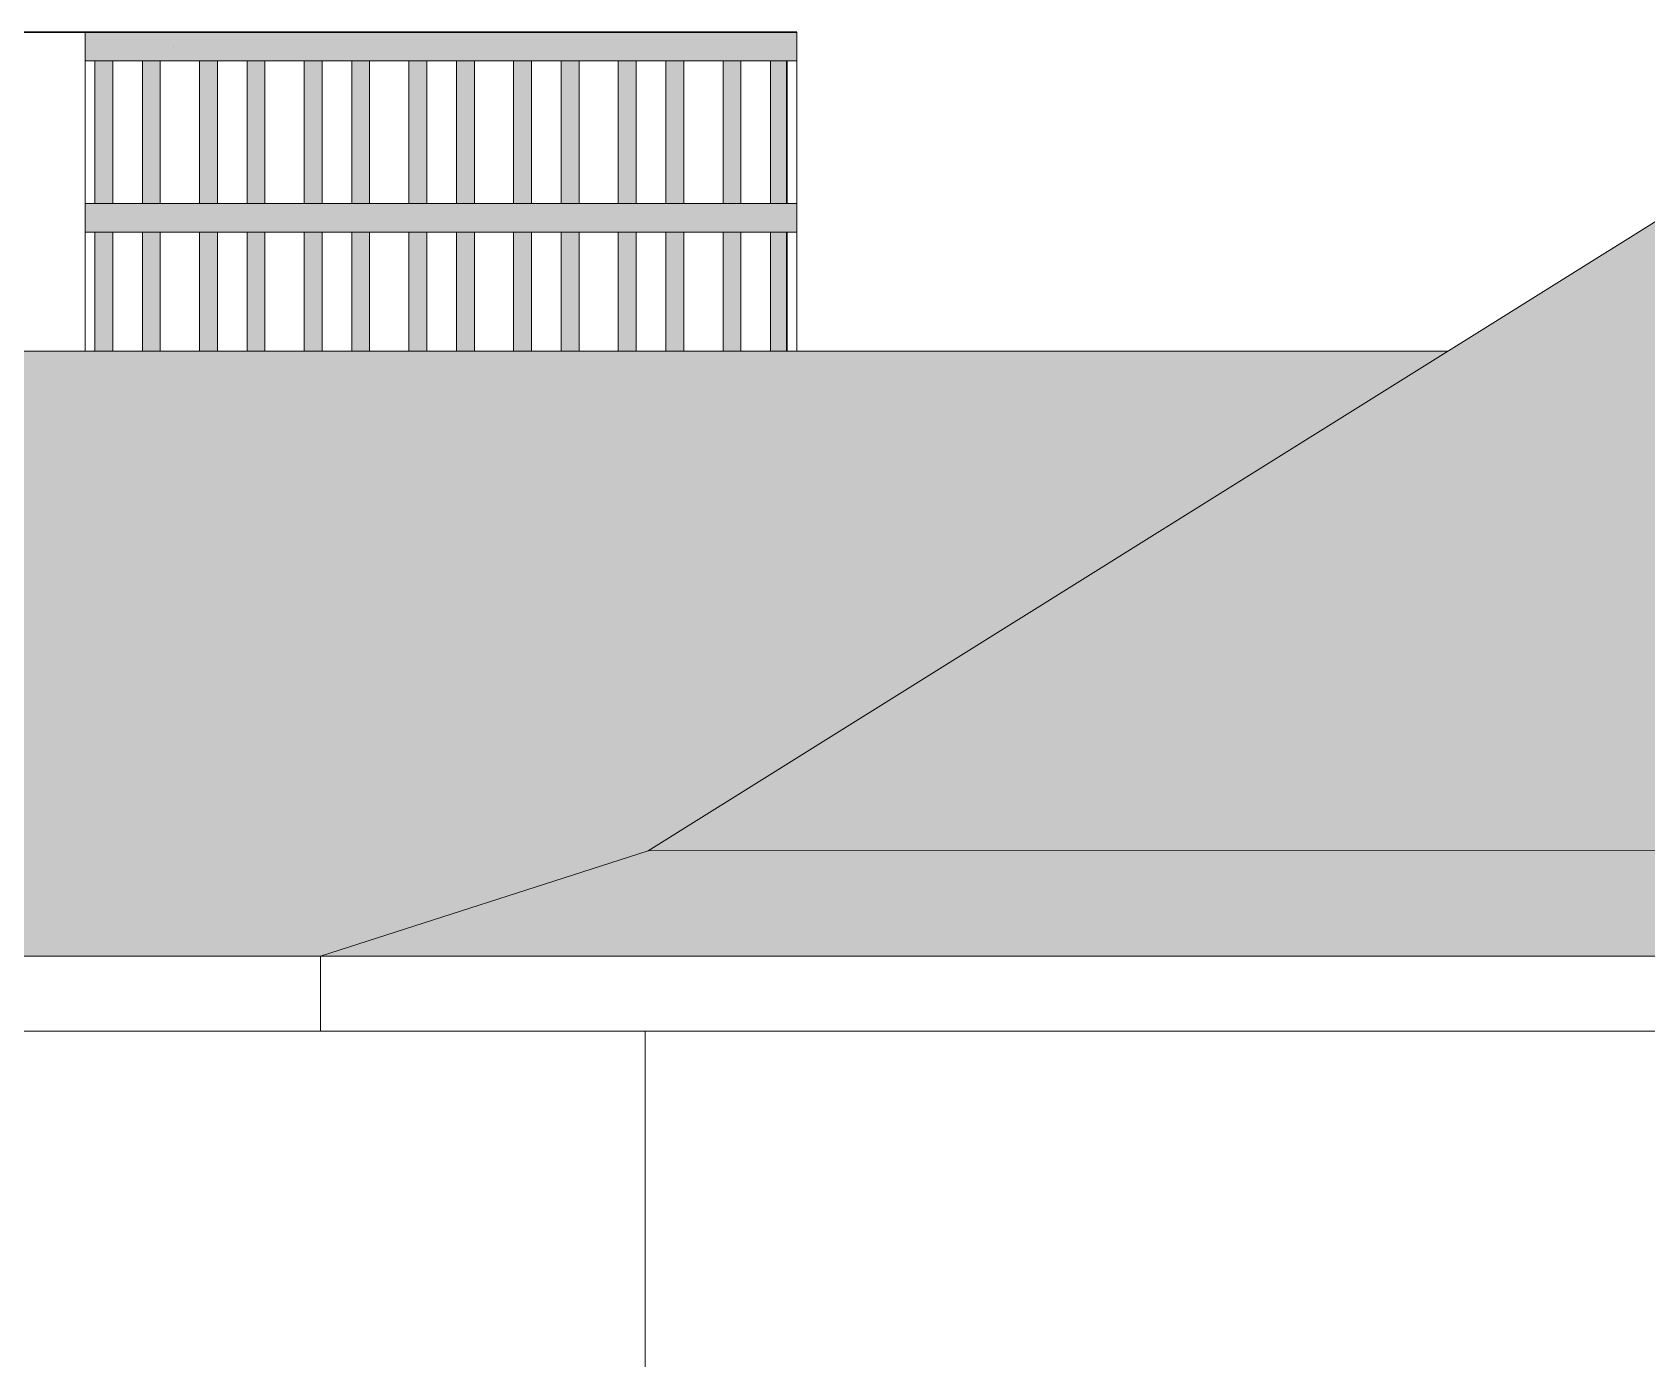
# Model space of a CAD drawing. Header units: metres. Extents: x -44 to 358, y -286 to 66.
# Drawn here: x 199.024 to 203.549, y 29.383 to 33.101 of the extents above; entities that cross this region are included whole.
import ezdxf

# ---------------------------------------------------------------- set-up
doc = ezdxf.new("R2010")
doc.units = ezdxf.units.M
doc.header["$LTSCALE"] = 0.3
for name, color, linetype, lineweight in [('A-COLS', 7, 'Continuous', 9), ('A-DOOR', 7, 'Continuous', 5), ('A-DOOR-FRAM', 7, 'Continuous', 9), ('A-GLAZ-CURT', 7, 'Continuous', 9), ('A-GLAZ-CWMG', 7, 'Continuous', 9), ('A-WALL', 7, 'Continuous', 30), ('EL0', 7, 'Continuous', 15), ('EL1', 150, 'Continuous', 13), ('EL2', 135, 'Continuous', 9), ('madera', 33, 'Continuous', 0)]:
    doc.layers.add(name, color=color, linetype=linetype, lineweight=lineweight)

msp = doc.modelspace()

# ---------------------------------------------------------------- hatches: boundary and pattern name
at = {"layer": 'EL0'}
h = msp.add_hatch(dxfattribs=at)
h.set_pattern_fill('AR-RSHKE', color=256, scale=0.0008)
h.set_pattern_definition([(0, (-85.7094, -28.18395), (0.51816, 0.24384), [0.12192, -0.1016, 0.14224, -0.06096, 0.18288, -0.08128]), (0, (-85.58747, -28.17379), (0.51816, 0.24384), [0.1016, -0.38608, 0.08128, -0.12192]), (0, (-85.34363, -28.19919), (0.51816, 0.24384), [0.06096, -0.62992]), (90, (-85.70939, -28.18395), (-0.17272, 0.24384), [0.23368, -0.74168]), (90, (-85.58747, -28.18395), (-0.17272, 0.24384), [0.2286, -0.74676]), (90, (-85.48587, -28.18395), (-0.17272, 0.24384), [0.21336, -0.762]), (90, (-85.34363, -28.19919), (-0.17272, 0.24384), [0.23368, -0.74168]), (90, (-85.28267, -28.19919), (-0.17272, 0.24384), [0.23368, -0.74168]), (90, (-85.09979, -28.18395), (-0.17272, 0.24384), [0.22352, -0.75184])])
h.paths.add_polyline_path([(187.1610313, 30.8066436), (186.2526966, 30.5115078), (194.4526966, 30.5115078), (193.5486925, 30.8039376), (190.3526966, 32.8010174)])
h.paths.add_polyline_path([(208.0217742, 30.5115078), (207.1417742, 30.8076842), (203.9467742, 32.8041418), (200.750109, 30.8066436), (199.8317742, 30.5115078)])
at = {"layer": 'EL1', "linetype": 'Continuous'}
h = msp.add_hatch(dxfattribs=at)
h.set_pattern_fill('AR-RSHKE', color=256, scale=0.0006)
h.set_pattern_definition([(0, (-85.70939, -28.18395), (0.38862, 0.18288), [0.09144, -0.0762, 0.10668, -0.04572, 0.13716, -0.06096]), (0, (-85.61795, -28.17633), (0.38862, 0.18288), [0.0762, -0.28956, 0.06096, -0.09144]), (0, (-85.43507, -28.19538), (0.38862, 0.18288), [0.04572, -0.47244]), (90, (-85.70939, -28.18395), (-0.12954, 0.18288), [0.17526, -0.55626]), (90, (-85.61795, -28.18395), (-0.12954, 0.18288), [0.17145, -0.56007]), (90, (-85.54175, -28.18395), (-0.12954, 0.18288), [0.16002, -0.5715]), (90, (-85.43507, -28.19538), (-0.12954, 0.18288), [0.17526, -0.55626]), (90, (-85.38935, -28.19538), (-0.12954, 0.18288), [0.17526, -0.55626]), (90, (-85.25219, -28.18395), (-0.12954, 0.18288), [0.16764, -0.56388])])
h.paths.add_polyline_path([(202.9917742, 32.2073915), (191.3026966, 32.2073915), (193.5486925, 30.8039376), (194.4526966, 30.5115078), (199.8317742, 30.5115078), (200.750109, 30.8066436)])
at = {"layer": 'madera', "transparency": 33554551}
h = msp.add_hatch(color=256, dxfattribs=at)
h.dxf.hatch_style = 1
h.paths.add_polyline_path([(201.1392601, 33.0212153), (201.0934699, 33.0212153), (201.0934699, 32.6212153), (201.1392601, 32.6212153)])
h.paths.add_polyline_path([(201.0101909, 33.0212153), (200.9601579, 33.0212153), (200.9601579, 32.6212153), (201.0101909, 32.6212153)])
h.paths.add_polyline_path([(201.1392601, 32.5412153), (201.0934699, 32.5412153), (201.0934699, 32.2073915), (201.1392601, 32.2073915)])
h.paths.add_polyline_path([(201.0101909, 32.5412153), (200.9601579, 32.5412153), (200.9601579, 32.2073915), (201.0101909, 32.2073915)])
h.paths.add_polyline_path([(200.8501014, 32.5412153), (200.8000685, 32.5412153), (200.8000685, 32.2073915), (200.8501014, 32.2073915)])
h.paths.add_polyline_path([(200.8501014, 33.0212153), (200.8000685, 33.0212153), (200.8000685, 32.6212153), (200.8501014, 32.6212153)])
h.paths.add_polyline_path([(200.7167895, 33.0212153), (200.6667565, 33.0212153), (200.6667565, 32.6212153), (200.7167895, 32.6212153)])
h.paths.add_polyline_path([(200.7167895, 32.5412153), (200.6667565, 32.5412153), (200.6667565, 32.2073915), (200.7167895, 32.2073915)])
h.paths.add_polyline_path([(200.5567, 32.5412153), (200.5066671, 32.5412153), (200.5066671, 32.2073915), (200.5567, 32.2073915)])
h.paths.add_polyline_path([(200.5567, 33.0212153), (200.5066671, 33.0212153), (200.5066671, 32.6212153), (200.5567, 32.6212153)])
h.paths.add_polyline_path([(200.4233881, 33.0212153), (200.3733551, 33.0212153), (200.3733551, 32.6212153), (200.4233881, 32.6212153)])
h.paths.add_polyline_path([(200.4233881, 32.5412153), (200.3733551, 32.5412153), (200.3733551, 32.2073915), (200.4233881, 32.2073915)])
h.paths.add_polyline_path([(200.2632986, 32.5412153), (200.2132657, 32.5412153), (200.2132657, 32.2073915), (200.2632986, 32.2073915)])
h.paths.add_polyline_path([(200.2632986, 33.0212153), (200.2132657, 33.0212153), (200.2132657, 32.6212153), (200.2632986, 32.6212153)])
h.paths.add_polyline_path([(200.1299867, 33.0212153), (200.0799537, 33.0212153), (200.0799537, 32.6212153), (200.1299867, 32.6212153)])
h.paths.add_polyline_path([(200.1299867, 32.5412153), (200.0799537, 32.5412153), (200.0799537, 32.2073915), (200.1299867, 32.2073915)])
h.paths.add_polyline_path([(199.9698972, 32.5412153), (199.9198643, 32.5412153), (199.9198643, 32.2073915), (199.9698972, 32.2073915)])
h.paths.add_polyline_path([(199.9698972, 33.0212153), (199.9198643, 33.0212153), (199.9198643, 32.6212153), (199.9698972, 32.6212153)])
h.paths.add_polyline_path([(199.8365853, 33.0212153), (199.7865523, 33.0212153), (199.7865523, 32.6212153), (199.8365853, 32.6212153)])
h.paths.add_polyline_path([(199.8365853, 32.5412153), (199.7865523, 32.5412153), (199.7865523, 32.2073915), (199.8365853, 32.2073915)])
h.paths.add_polyline_path([(199.6764958, 32.5412153), (199.6264629, 32.5412153), (199.6264629, 32.2073915), (199.6764958, 32.2073915)])
h.paths.add_polyline_path([(199.6764958, 33.0212153), (199.6264629, 33.0212153), (199.6264629, 32.6212153), (199.6764958, 32.6212153)])
h.paths.add_polyline_path([(199.5431839, 32.5412153), (199.4931509, 32.5412153), (199.4931509, 32.2073915), (199.5431839, 32.2073915)])
h.paths.add_polyline_path([(199.5431839, 33.0212153), (199.4931509, 33.0212153), (199.4931509, 32.6212153), (199.5431839, 32.6212153)])
h.paths.add_polyline_path([(199.3830944, 33.0212153), (199.3330615, 33.0212153), (199.3330615, 32.6212153), (199.3830944, 32.6212153)])
h.paths.add_polyline_path([(199.3830944, 32.5412153), (199.3330615, 32.5412153), (199.3330615, 32.2073915), (199.3830944, 32.2073915)])
h.paths.add_polyline_path([(199.2497825, 32.5412153), (199.1997495, 32.5412153), (199.1997495, 32.2073915), (199.2497825, 32.2073915)])
h.paths.add_polyline_path([(199.2497825, 33.0212153), (199.1997495, 33.0212153), (199.1997495, 32.6212153), (199.2497825, 32.6212153)])
h.paths.add_polyline_path([(199.1722354, 33.1012153), (199.1722354, 33.0212153), (199.2497825, 33.0212153), (199.3330615, 33.0212153), (199.3830944, 33.0212153), (199.4381227, 33.0212153), (199.4931509, 33.0212153), (199.5431839, 33.0212153), (199.6264629, 33.0212153), (199.6764958, 33.0212153), (199.7315241, 33.0212153), (199.7865523, 33.0212153), (199.8365853, 33.0212153), (199.9198643, 33.0212153), (199.9698972, 33.0212153), (200.0249255, 33.0212153), (200.0799537, 33.0212153), (200.1299867, 33.0212153), (200.2132657, 33.0212153), (200.2632986, 33.0212153), (200.3183269, 33.0212153), (200.3733551, 33.0212153), (200.4233881, 33.0212153), (200.5066671, 33.0212153), (200.5567, 33.0212153), (200.6117283, 33.0212153), (200.6667565, 33.0212153), (200.7167895, 33.0212153), (200.8000685, 33.0212153), (200.8501014, 33.0212153), (200.9051297, 33.0212153), (200.9601579, 33.0212153), (201.0101909, 33.0212153), (201.0934699, 33.0212153), (201.1667742, 33.0212153), (201.1667742, 33.1012153)])
h.paths.add_polyline_path([(199.1722354, 32.6212153), (199.1722354, 32.5412153), (199.2497825, 32.5412153), (199.3330615, 32.5412153), (199.3830944, 32.5412153), (199.4381227, 32.5412153), (199.4931509, 32.5412153), (199.5431839, 32.5412153), (199.6264629, 32.5412153), (199.6764958, 32.5412153), (199.7315241, 32.5412153), (199.7865523, 32.5412153), (199.8365853, 32.5412153), (199.9198643, 32.5412153), (199.9698972, 32.5412153), (200.0249255, 32.5412153), (200.0799537, 32.5412153), (200.1299867, 32.5412153), (200.2132657, 32.5412153), (200.2632986, 32.5412153), (200.3183269, 32.5412153), (200.3733551, 32.5412153), (200.4233881, 32.5412153), (200.5066671, 32.5412153), (200.5567, 32.5412153), (200.6117283, 32.5412153), (200.6667565, 32.5412153), (200.7167895, 32.5412153), (200.8000685, 32.5412153), (200.8501014, 32.5412153), (200.9051297, 32.5412153), (200.9601579, 32.5412153), (201.0101909, 32.5412153), (201.0934699, 32.5412153), (201.1667742, 32.5412153), (201.1667742, 32.6212153), (201.0934699, 32.6212153), (201.0101909, 32.6212153), (200.9601579, 32.6212153), (200.9051297, 32.6212153), (200.8501014, 32.6212153), (200.8000685, 32.6212153), (200.7167895, 32.6212153), (200.6667565, 32.6212153), (200.6117283, 32.6212153), (200.5567, 32.6212153), (200.5066671, 32.6212153), (200.4233881, 32.6212153), (200.3733551, 32.6212153), (200.3183269, 32.6212153), (200.2632986, 32.6212153), (200.2132657, 32.6212153), (200.1299867, 32.6212153), (200.0799537, 32.6212153), (200.0249255, 32.6212153), (199.9698972, 32.6212153), (199.9198643, 32.6212153), (199.8365853, 32.6212153), (199.7865523, 32.6212153), (199.7315241, 32.6212153), (199.6764958, 32.6212153), (199.6264629, 32.6212153), (199.5431839, 32.6212153), (199.4931509, 32.6212153), (199.4381227, 32.6212153), (199.3830944, 32.6212153), (199.3330615, 32.6212153), (199.2497825, 32.6212153)])

# ---------------------------------------------------------------- linework, layer by layer
at = {"layer": 'A-COLS'}
msp.add_line((199.1722354, 32.2073915), (199.1722354, 33.1012153), dxfattribs=at)
at = {"layer": 'A-DOOR'}
msp.add_line((199.4197116, 33.0612153), (199.4196922, 33.0612153), dxfattribs=at)
at = {"layer": 'A-DOOR-FRAM'}
for p, q in [((199.4872257, 33.1012192), (199.4872257, 33.1012153)), ((199.4196922, 33.0612153), (199.4196922, 33.0612114))]:
    msp.add_line(p, q, dxfattribs=at)
at = {"layer": 'A-GLAZ-CURT'}
for p, q in [((199.1997495, 33.0212153), (199.2497825, 33.0212153)), ((199.1997495, 33.0212153), (199.1997495, 32.6212153)), ((199.2497825, 32.6212153), (199.2497825, 33.0212153)), ((199.3330615, 33.0212153), (199.3830944, 33.0212153)), ((199.3330615, 32.6212153), (199.3330615, 33.0212153)), ((199.3830944, 33.0212153), (199.3830944, 32.6212153)), ((199.4931509, 33.0212153), (199.5431839, 33.0212153)), ((199.4931509, 33.0212153), (199.4931509, 32.6212153)), ((199.5431839, 32.6212153), (199.5431839, 33.0212153)), ((199.6264629, 33.0212153), (199.6764958, 33.0212153)), ((199.6264629, 32.6212153), (199.6264629, 33.0212153)), ((199.6764958, 33.0212153), (199.6764958, 32.6212153)), ((199.7865523, 33.0212153), (199.8365853, 33.0212153)), ((199.7865523, 33.0212153), (199.7865523, 32.6212153)), ((199.8365853, 32.6212153), (199.8365853, 33.0212153)), ((199.9198643, 33.0212153), (199.9698972, 33.0212153)), ((199.9198643, 32.6212153), (199.9198643, 33.0212153)), ((199.9698972, 33.0212153), (199.9698972, 32.6212153)), ((200.0799537, 33.0212153), (200.1299867, 33.0212153)), ((200.0799537, 33.0212153), (200.0799537, 32.6212153)), ((200.1299867, 32.6212153), (200.1299867, 33.0212153)), ((200.2132657, 33.0212153), (200.2632986, 33.0212153)), ((200.2132657, 32.6212153), (200.2132657, 33.0212153)), ((200.2632986, 33.0212153), (200.2632986, 32.6212153)), ((200.3733551, 33.0212153), (200.4233881, 33.0212153)), ((200.3733551, 33.0212153), (200.3733551, 32.6212153)), ((200.4233881, 32.6212153), (200.4233881, 33.0212153)), ((200.5066671, 33.0212153), (200.5567, 33.0212153)), ((200.5066671, 32.6212153), (200.5066671, 33.0212153)), ((200.5567, 33.0212153), (200.5567, 32.6212153)), ((200.6667565, 33.0212153), (200.7167895, 33.0212153)), ((200.6667565, 33.0212153), (200.6667565, 32.6212153)), ((200.7167895, 32.6212153), (200.7167895, 33.0212153)), ((200.8000685, 33.0212153), (200.8501014, 33.0212153)), ((200.8000685, 32.6212153), (200.8000685, 33.0212153)), ((200.8501014, 33.0212153), (200.8501014, 32.6212153)), ((200.9601579, 33.0212153), (201.0101909, 33.0212153)), ((200.9601579, 33.0212153), (200.9601579, 32.6212153)), ((201.0101909, 32.6212153), (201.0101909, 33.0212153)), ((201.0934699, 33.0212153), (201.1667742, 33.0212153)), ((201.0934699, 32.6212153), (201.0934699, 33.0212153)), ((199.2497825, 32.6212153), (199.1997495, 32.6212153)), ((199.3830944, 32.6212153), (199.3330615, 32.6212153)), ((199.5431839, 32.6212153), (199.4931509, 32.6212153)), ((199.6764958, 32.6212153), (199.6264629, 32.6212153)), ((199.8365853, 32.6212153), (199.7865523, 32.6212153)), ((199.9698972, 32.6212153), (199.9198643, 32.6212153)), ((200.1299867, 32.6212153), (200.0799537, 32.6212153)), ((200.2632986, 32.6212153), (200.2132657, 32.6212153)), ((200.4233881, 32.6212153), (200.3733551, 32.6212153)), ((200.5567, 32.6212153), (200.5066671, 32.6212153)), ((200.7167895, 32.6212153), (200.6667565, 32.6212153)), ((200.8501014, 32.6212153), (200.8000685, 32.6212153)), ((201.0101909, 32.6212153), (200.9601579, 32.6212153)), ((201.1392601, 32.6212153), (201.0934699, 32.6212153)), ((199.1997495, 32.5412153), (199.2497825, 32.5412153)), ((199.1997495, 32.5412153), (199.1997495, 32.2073915)), ((199.2497825, 32.2073915), (199.2497825, 32.5412153)), ((199.3330615, 32.5412153), (199.3830944, 32.5412153)), ((199.3330615, 32.2073915), (199.3330615, 32.5412153)), ((199.3830944, 32.5412153), (199.3830944, 32.2073915)), ((199.4931509, 32.5412153), (199.5431839, 32.5412153)), ((199.4931509, 32.5412153), (199.4931509, 32.2073915)), ((199.5431839, 32.2073915), (199.5431839, 32.5412153)), ((199.6264629, 32.5412153), (199.6764958, 32.5412153)), ((199.6264629, 32.2073915), (199.6264629, 32.5412153)), ((199.6764958, 32.5412153), (199.6764958, 32.2073915)), ((199.7865523, 32.5412153), (199.8365853, 32.5412153)), ((199.7865523, 32.5412153), (199.7865523, 32.2073915)), ((199.8365853, 32.2073915), (199.8365853, 32.5412153)), ((199.9198643, 32.5412153), (199.9698972, 32.5412153)), ((199.9198643, 32.2073915), (199.9198643, 32.5412153)), ((199.9698972, 32.5412153), (199.9698972, 32.2073915)), ((200.0799537, 32.5412153), (200.1299867, 32.5412153)), ((200.0799537, 32.5412153), (200.0799537, 32.2073915)), ((200.1299867, 32.2073915), (200.1299867, 32.5412153)), ((200.2132657, 32.5412153), (200.2632986, 32.5412153)), ((200.2132657, 32.2073915), (200.2132657, 32.5412153)), ((200.2632986, 32.5412153), (200.2632986, 32.2073915)), ((200.3733551, 32.5412153), (200.4233881, 32.5412153)), ((200.3733551, 32.5412153), (200.3733551, 32.2073915)), ((200.4233881, 32.2073915), (200.4233881, 32.5412153)), ((200.5066671, 32.5412153), (200.5567, 32.5412153)), ((200.5066671, 32.2073915), (200.5066671, 32.5412153)), ((200.5567, 32.5412153), (200.5567, 32.2073915)), ((200.6667565, 32.5412153), (200.7167895, 32.5412153)), ((200.6667565, 32.5412153), (200.6667565, 32.2073915)), ((200.7167895, 32.2073915), (200.7167895, 32.5412153)), ((200.8000685, 32.5412153), (200.8501014, 32.5412153)), ((200.8000685, 32.2073915), (200.8000685, 32.5412153)), ((200.8501014, 32.5412153), (200.8501014, 32.2073915)), ((200.9601579, 32.5412153), (201.0101909, 32.5412153)), ((200.9601579, 32.5412153), (200.9601579, 32.2073915)), ((201.0101909, 32.2073915), (201.0101909, 32.5412153)), ((201.0934699, 32.5412153), (201.1392601, 32.5412153)), ((201.0934699, 32.2073915), (201.0934699, 32.5412153))]:
    msp.add_line(p, q, dxfattribs=at)
at = {"layer": 'A-GLAZ-CWMG'}
for p, q in [((199.1722354, 33.0212153), (199.1997495, 33.0212153)), ((199.2497825, 33.0212153), (199.3330615, 33.0212153)), ((199.3830944, 33.0212153), (199.4381227, 33.0212153)), ((199.4381227, 33.0212153), (199.4931509, 33.0212153)), ((199.5431839, 33.0212153), (199.6264629, 33.0212153)), ((199.6764958, 33.0212153), (199.7315241, 33.0212153)), ((199.7315241, 33.0212153), (199.7865523, 33.0212153)), ((199.8365853, 33.0212153), (199.9198643, 33.0212153)), ((199.9698972, 33.0212153), (200.0249255, 33.0212153)), ((200.0249255, 33.0212153), (200.0799537, 33.0212153)), ((200.1299867, 33.0212153), (200.2132657, 33.0212153)), ((200.2632986, 33.0212153), (200.3183269, 33.0212153)), ((200.3183269, 33.0212153), (200.3733551, 33.0212153)), ((200.4233881, 33.0212153), (200.5066671, 33.0212153)), ((200.5567, 33.0212153), (200.6117283, 33.0212153)), ((200.6117283, 33.0212153), (200.6667565, 33.0212153)), ((200.7167895, 33.0212153), (200.8000685, 33.0212153)), ((200.8501014, 33.0212153), (200.9051297, 33.0212153)), ((200.9051297, 33.0212153), (200.9601579, 33.0212153)), ((201.0101909, 33.0212153), (201.0934699, 33.0212153)), ((199.1997495, 32.6212153), (199.1722354, 32.6212153)), ((199.3330615, 32.6212153), (199.2497825, 32.6212153)), ((199.4381227, 32.6212153), (199.3830944, 32.6212153)), ((199.4931509, 32.6212153), (199.4381227, 32.6212153)), ((199.6264629, 32.6212153), (199.5431839, 32.6212153)), ((199.7315241, 32.6212153), (199.6764958, 32.6212153)), ((199.7865523, 32.6212153), (199.7315241, 32.6212153)), ((199.9198643, 32.6212153), (199.8365853, 32.6212153)), ((200.0249255, 32.6212153), (199.9698972, 32.6212153)), ((200.0799537, 32.6212153), (200.0249255, 32.6212153)), ((200.2132657, 32.6212153), (200.1299867, 32.6212153)), ((200.3183269, 32.6212153), (200.2632986, 32.6212153)), ((200.3733551, 32.6212153), (200.3183269, 32.6212153)), ((200.5066671, 32.6212153), (200.4233881, 32.6212153)), ((200.6117283, 32.6212153), (200.5567, 32.6212153)), ((200.6667565, 32.6212153), (200.6117283, 32.6212153)), ((200.8000685, 32.6212153), (200.7167895, 32.6212153)), ((200.9051297, 32.6212153), (200.8501014, 32.6212153)), ((200.9601579, 32.6212153), (200.9051297, 32.6212153)), ((201.1667742, 32.6212153), (201.0101909, 32.6212153)), ((199.1722354, 32.5412153), (199.1997495, 32.5412153)), ((199.2497825, 32.5412153), (199.3330615, 32.5412153)), ((199.3830944, 32.5412153), (199.4381227, 32.5412153)), ((199.4381227, 32.5412153), (199.4931509, 32.5412153)), ((199.5431839, 32.5412153), (199.6264629, 32.5412153)), ((199.6764958, 32.5412153), (199.7315241, 32.5412153)), ((199.7315241, 32.5412153), (199.7865523, 32.5412153)), ((199.8365853, 32.5412153), (199.9198643, 32.5412153)), ((199.9698972, 32.5412153), (200.0249255, 32.5412153)), ((200.0249255, 32.5412153), (200.0799537, 32.5412153)), ((200.1299867, 32.5412153), (200.2132657, 32.5412153)), ((200.2632986, 32.5412153), (200.3183269, 32.5412153)), ((200.3183269, 32.5412153), (200.3733551, 32.5412153)), ((200.4233881, 32.5412153), (200.5066671, 32.5412153)), ((200.5567, 32.5412153), (200.6117283, 32.5412153)), ((200.6117283, 32.5412153), (200.6667565, 32.5412153)), ((200.7167895, 32.5412153), (200.8000685, 32.5412153)), ((200.8501014, 32.5412153), (200.9051297, 32.5412153)), ((200.9051297, 32.5412153), (200.9601579, 32.5412153)), ((201.0101909, 32.5412153), (201.1667742, 32.5412153))]:
    msp.add_line(p, q, dxfattribs=at)
at = {"layer": 'A-WALL'}
for p, q in [((198.9222354, 33.1012153), (201.1667742, 33.1012153)), ((201.1392601, 33.0212153), (201.1392601, 32.6212153)), ((201.1392601, 32.5412153), (201.1392601, 32.2073915))]:
    msp.add_line(p, q, dxfattribs=at)
at = {"layer": 'EL0'}
for p, q in [((200.750109, 30.8066436), (203.9467742, 32.8041418)), ((199.8317742, 30.5115078), (200.750109, 30.8066436)), ((200.750109, 30.8066436), (207.1417742, 30.8076842)), ((199.8317742, 30.5115078), (208.0217742, 30.5115078)), ((199.8317742, 30.3012153), (199.8317742, 30.5115078)), ((208.0217742, 30.3012153), (199.8317742, 30.3012153)), ((200.7417742, 26.0012153), (200.7417742, 30.3012153))]:
    msp.add_line(p, q, dxfattribs=at)
at = {"layer": 'EL1'}
for p, q in [((202.9917742, 32.2073915), (191.3026966, 32.2073915)), ((194.4526966, 30.5115078), (199.8317742, 30.5115078)), ((199.8317742, 30.3012153), (194.4526966, 30.3012153))]:
    msp.add_line(p, q, dxfattribs=at)
at = {"layer": 'EL2'}
for p, q in [((199.1017645, 33.1012192), (199.4872257, 33.1012192)), ((201.1667742, 33.1012153), (199.1722354, 33.1012153)), ((199.1722354, 33.1012153), (199.1722354, 32.2073915)), ((201.1667742, 33.1012153), (201.1667742, 32.5412153)), ((201.1667742, 32.5412153), (201.1667742, 32.2073915))]:
    msp.add_line(p, q, dxfattribs=at)

doc.saveas('drawing.dxf')
